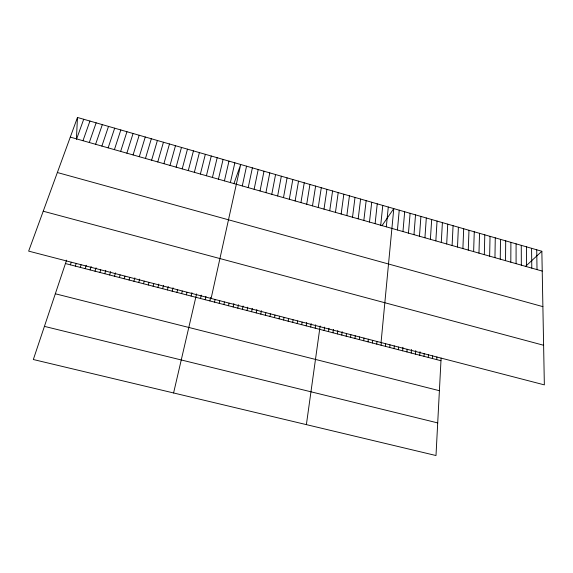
<?xml version="1.0" encoding="UTF-8"?>
<svg xmlns="http://www.w3.org/2000/svg" width="573" height="573" viewBox="0 0 573 573"><rect width="100%" height="100%" fill="white"/><g stroke="black" fill="none" stroke-linecap="round" stroke-linejoin="round"><path stroke-width="0.86" d="M516.08 263.666L516.087 243.847M510.815 262.169L510.901 242.35M505.536 260.672L505.701 240.853M500.25 259.168L500.494 239.356M494.95 257.664L495.273 237.845M489.636 256.16L490.037 236.341M484.314 254.648L484.794 234.83M478.971 253.13L479.537 233.311M473.627 251.611L474.265 231.793M468.263 250.093L468.986 230.274M462.891 248.567L463.693 228.749M457.505 247.035L458.386 227.223M76.402 139.218L77.47 117.465L541.85 251.268L544.35 384.877L28.65 251.124L77.47 117.465M452.104 245.502L453.071 225.69M446.696 243.969L447.742 224.15M441.11 358.068L435.996 455.535L33.334 359.522L66.575 260.156M436.741 359.636L436.891 356.979M441.274 242.429L442.399 222.618M432.508 358.54L432.665 355.883M428.267 357.445L428.432 354.78M435.838 240.882L437.049 221.071M424.013 356.342L424.185 353.684M430.387 239.342L431.684 219.523M419.758 355.239L419.995 351.693M424.93 237.788L426.305 217.976M415.489 354.135L415.74 350.59M419.457 236.234L420.919 216.422M411.221 353.032L411.478 349.48M406.937 351.922L407.138 349.258M413.971 234.679L415.518 214.868M402.647 350.812L402.926 347.259M398.35 349.702L398.572 347.037M408.47 233.118L410.103 213.306M402.962 231.549L404.674 211.745M394.045 348.585L394.274 345.92M389.733 347.467L389.969 344.81M397.44 229.988L399.238 210.176M385.414 346.35L385.658 343.685M381.088 345.233L381.339 342.568M381.052 342.525L393.787 208.608L381.933 225.755M376.748 344.108L377.013 341.444M386.317 226.829L388.286 207.025M372.407 342.983L372.679 340.319M368.052 341.859L368.332 339.195M380.716 225.239L382.771 205.435M375.107 223.642L377.249 203.845M363.697 340.734L363.984 338.07M359.328 339.603L359.622 336.938M369.478 222.045L371.712 202.248M354.952 338.471L355.26 335.807M350.569 337.332L350.884 334.668M363.841 220.447L366.161 200.643M346.178 336.201L346.5 333.529M358.189 218.843L360.596 199.046M341.78 335.062L342.196 331.681M337.375 333.916L337.798 330.542M352.524 217.231L355.016 197.434M332.956 332.777L333.393 329.396M346.844 215.62L349.43 195.823M328.537 331.631L328.981 328.25M341.15 214.008L343.829 194.211M324.103 330.485L324.562 327.104M335.449 212.39L338.213 192.592M306.383 424.629L320.135 325.958M315.186 328.179L315.666 324.798M329.726 210.764L332.584 190.974M310.702 327.018L311.196 323.638M323.996 209.138L326.939 189.348M306.204 325.851L306.713 322.47M301.706 324.69L302.093 322.155M318.251 207.505L321.288 187.715M297.194 323.523L297.588 320.987M292.674 322.348L293.082 319.813M312.486 205.872L315.616 186.082M288.147 321.181L288.563 318.645M306.713 204.232L309.936 184.449M283.614 320.006L284.036 317.471M300.925 202.584L304.242 182.808M279.072 318.832L279.495 316.296M274.517 317.65L274.954 315.114M295.124 200.937L298.533 181.161M269.955 316.475L270.406 313.932M289.308 199.289L292.81 179.514M265.385 315.286L265.843 312.751M260.808 314.104L261.424 310.724M283.485 197.635L287.08 177.859M277.64 195.973L281.329 176.205M256.224 312.915L256.854 309.535M251.626 311.726L252.27 308.346M271.781 194.311L275.57 174.543M247.02 310.537L247.679 307.157M242.408 309.341L243.074 305.961M265.908 192.65L269.79 172.881M237.788 308.145L238.468 304.764M260.027 190.974L264.003 171.212M233.161 306.949L233.848 303.568M228.52 305.746L229.05 303.21M254.126 189.298L258.201 169.536M248.209 187.622L252.378 167.86M223.871 304.55L224.408 302.007M219.215 303.339L219.76 300.804M242.286 185.939L246.548 166.184M214.553 302.136L215.104 299.593M209.883 300.925L210.628 297.537M211.115 298.447L240.703 164.494L233.899 183.74M205.198 299.715L205.958 296.327M230.382 182.565L234.844 162.811M200.507 298.497L201.281 295.109M224.415 180.867L228.978 161.12M173.59 392.963L196.589 293.899M218.428 179.17L223.09 159.423M191.096 296.062L191.898 292.674M186.375 294.844L186.984 292.302M212.425 177.465L217.188 157.718M181.648 293.62L182.271 291.077M206.416 175.753L211.272 156.014M176.914 292.395L177.544 289.852M200.385 174.049L205.342 154.309M172.172 291.163L173.017 287.782M167.416 289.938L168.276 286.55M194.34 172.33L199.404 152.597M162.653 288.706L163.527 285.318M188.281 170.611L193.445 150.878M157.883 287.467L158.764 284.079M153.098 286.228L153.772 283.692M182.207 168.885L187.471 149.159M148.307 284.989L148.994 282.453M143.508 283.75L144.203 281.207M176.119 167.158L181.483 147.433M138.702 282.503L139.64 279.115M170.016 165.425L175.481 145.707M133.881 281.257L134.834 277.869M163.899 163.685L169.472 143.973M129.054 280.011L129.777 277.468M157.768 161.944L163.441 142.233M124.219 278.757L124.95 276.215M119.37 277.504L120.115 274.961M151.616 160.204L157.396 140.492M114.514 276.243L115.517 272.855M109.651 274.99L110.668 271.595M145.456 158.449L151.336 138.745M104.78 273.722L105.804 270.334M139.275 156.701L145.263 136.997M99.895 272.462L100.676 269.919M133.079 154.939L139.175 135.242M95.003 271.194L96.056 267.806M90.097 269.926L91.164 266.538M126.869 153.177L133.072 133.48M85.191 268.658L86.265 265.263M120.645 151.408L126.955 131.718M80.263 267.383L81.087 264.841M75.335 266.108L76.166 263.566M114.407 149.639L120.824 129.956M70.393 264.826L71.238 262.284M108.154 147.863L114.672 128.18M101.879 146.079L108.512 126.404M95.598 144.296L102.331 124.628M89.295 142.512L96.142 122.844M82.978 140.714L89.932 121.053M76.639 138.917L83.708 119.263M525.283 266.617L541.85 251.268M44.422 326.374L437.708 422.91M55.33 293.777L439.398 390.7M65.444 263.544L440.974 360.732M43.226 211.222L543.605 345.268M57.357 172.523L542.889 306.641M70.293 137.112L542.223 271.086M536.722 249.792L537.016 269.604M531.579 248.31L531.794 268.128M526.429 246.827L526.566 266.638M521.265 245.337L521.33 265.156"/></g></svg>
